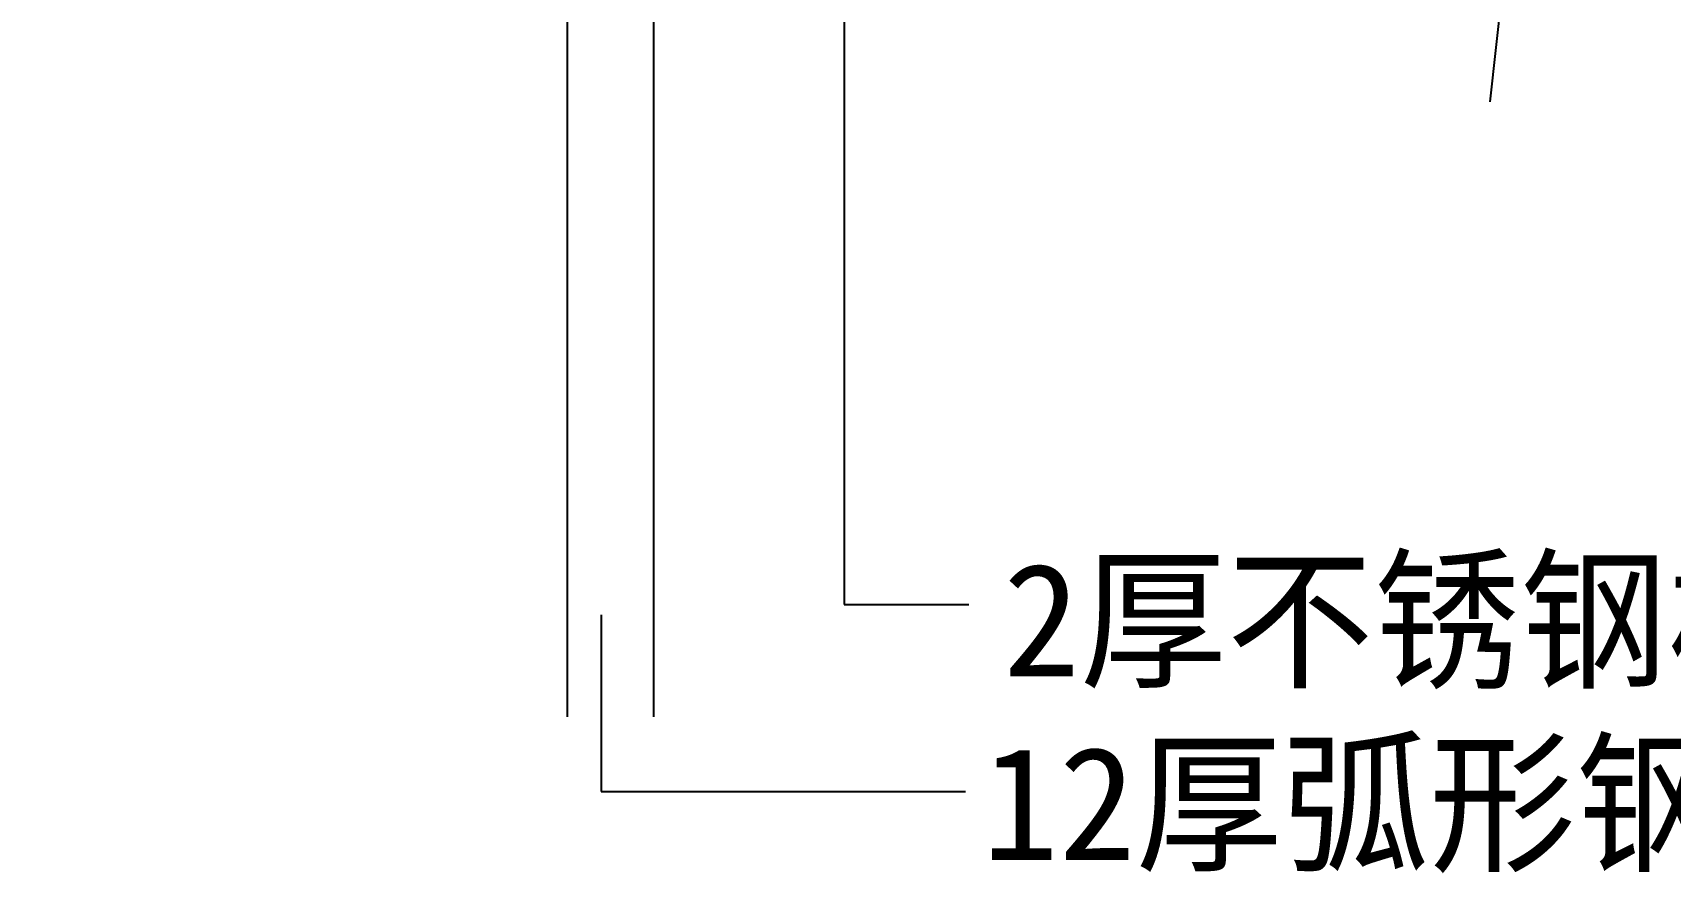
# Model space of a CAD drawing. Header units: metres. Extents: x -1 to 5294, y 0 to 7029.
# Drawn here: x 2993 to 3863, y 4903 to 5350 of the extents above; entities that cross this region are included whole.
import ezdxf

# ---------------------------------------------------------------- set-up
doc = ezdxf.new("R2010")
doc.units = ezdxf.units.M
for name, color, linetype in [('3', 3, 'Continuous'), ('4', 4, 'Continuous'), ('DIM', 3, 'Continuous'), ('TEXT', 3, 'Continuous')]:
    doc.layers.add(name, color=color, linetype=linetype)
doc.dimstyles.get("Standard").update_dxf_attribs({"dimtxt": 2.5, "dimasz": 2.5, "dimexe": 1.25, "dimexo": 0.625, "dimtad": 1, "dimcen": 2.5, "dimazin": 3, "dimtfac": 1, "dimtmove": 0, "dimatfit": 3})

msp = doc.modelspace()

# ---------------------------------------------------------------- linework, layer by layer
at = {"layer": '3'}
msp.add_line((3859.1, 6151.61), (3766.85, 5313.05), dxfattribs=at)
at = {"layer": '4'}
msp.add_lwpolyline([(3322.56, 4986.58), (3322.56, 5441.6), (3276.54, 5441.6), (3276.54, 4986.58)], dxfattribs=at)

# ---------------------------------------------------------------- texts
at = {"layer": 'TEXT'}
for s, p in [('2厚不锈钢板顶棚', (3508.2, 5007.98)), ('12厚弧形钢化玻璃', (3496.98, 4910.53))]:
    msp.add_text(s, height=60, dxfattribs=at).set_placement(p)

# ---------------------------------------------------------------- leaders
at = {"layer": 'DIM'}
for points in [[(2762.3, 5184.99), (3112.01, 6755.49)], [(3423.83, 5419.53), (3423.83, 5046.17), (3490.07, 5046.17)], [(3294.6, 5040.68), (3294.6, 4946.98), (3488.26, 4946.98)]]:
    msp.add_leader(points, dimstyle='Standard', dxfattribs=at)

doc.saveas('drawing.dxf')
